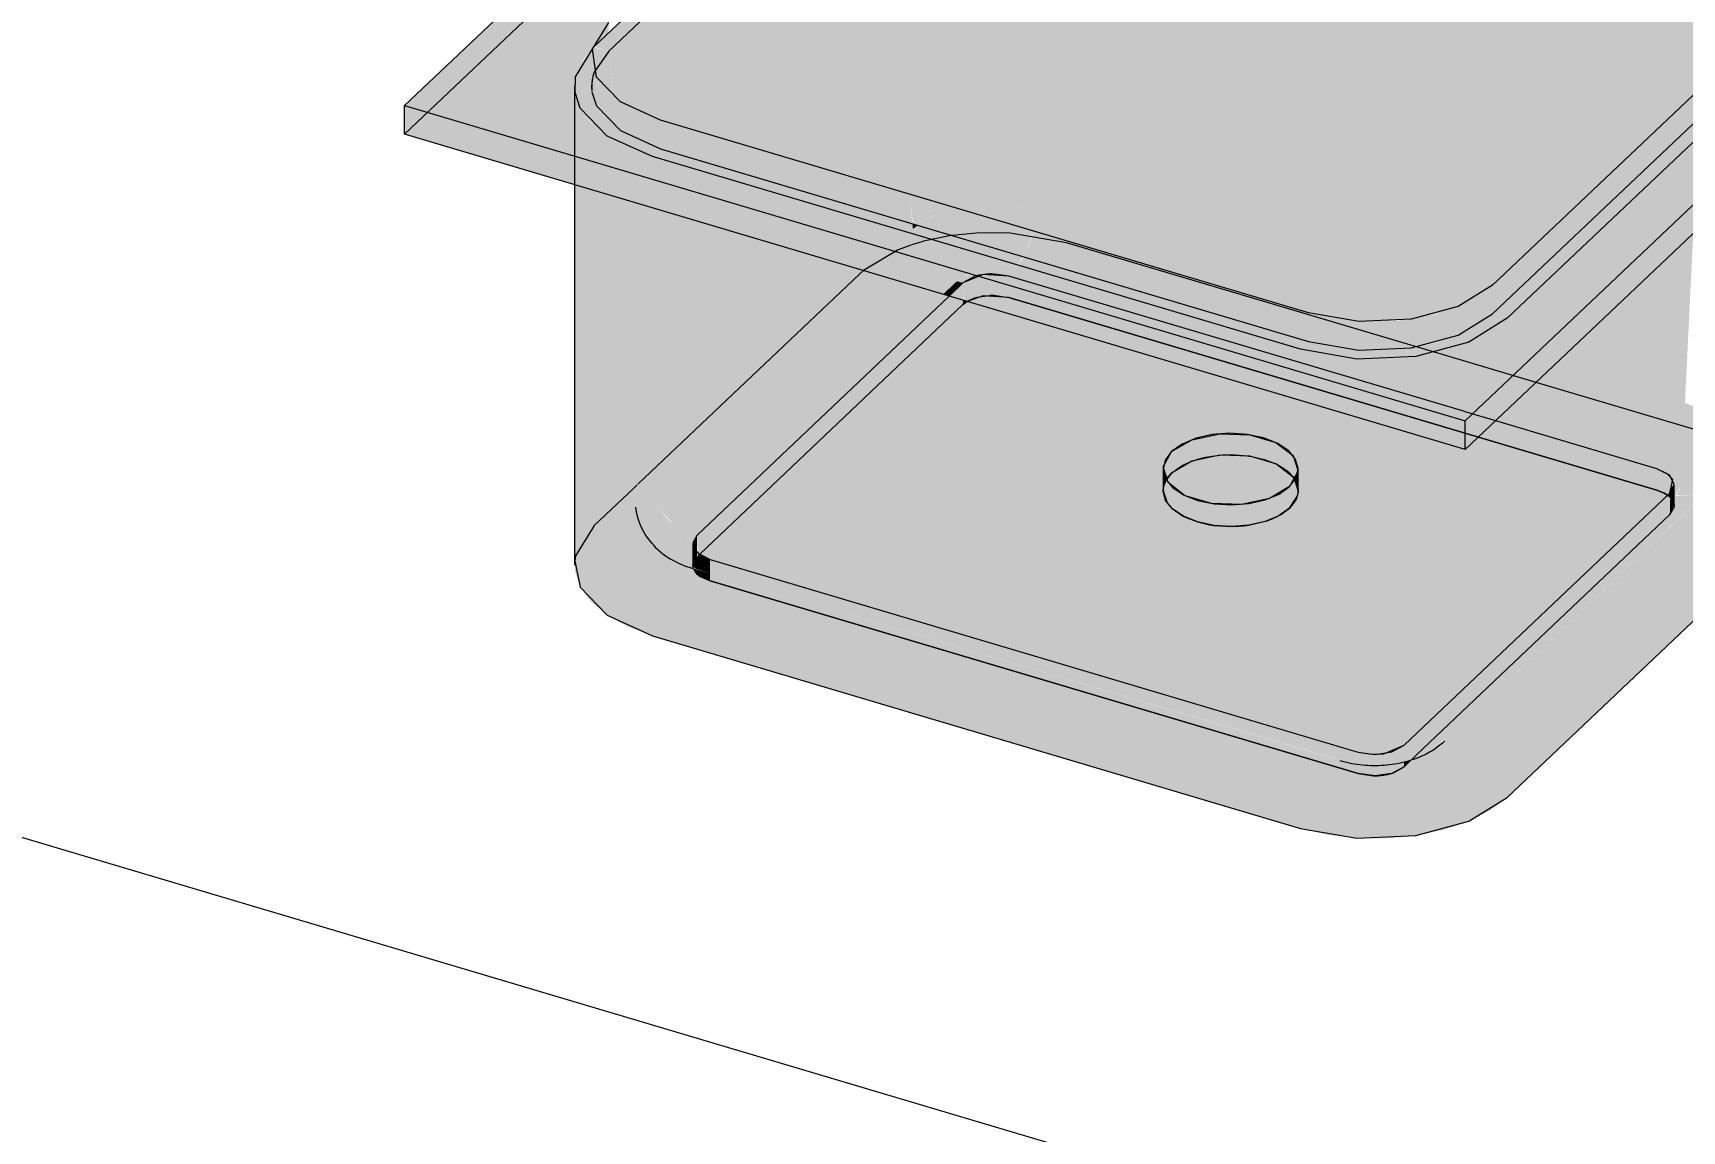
# Model space of a CAD drawing. Header units: metres. Extents: x -0.9 to 62, y -37.3 to 60.
# Drawn here: x 57.306 to 57.926, y -36.031 to -35.619 of the extents above; entities that cross this region are included whole.
import ezdxf

# ---------------------------------------------------------------- set-up
doc = ezdxf.new("R2010")
doc.units = ezdxf.units.M
for name, color, linetype, lineweight in [('A-ANNO-DIMS', 7, 'Continuous', 5), ('A-ANNO-DIMS-25', 7, 'Continuous', 5), ('ARQ-PAR', 7, 'Continuous', 5), ('P-SANR-FIXT', 7, 'Continuous', 5)]:
    doc.layers.add(name, color=color, linetype=linetype, lineweight=lineweight)
doc.layers.add('ARQ_1100_BASE_TÉRREO_GARAGEM_dwg', color=7, linetype='Continuous', lineweight=5, true_color=0x767676)
doc.styles.add('Arial_2', font='arial.ttf', dxfattribs={"height": 0.075})
doc.dimstyles.new('Diagonal_-_2_mm_Arial_-_PRETO', dxfattribs={"dimscale": 0.3048, "dimtxt": 0.076519, "dimasz": 0.246063, "dimexe": 0.19685, "dimexo": 0.123031, "dimgap": 0.04101, "dimtad": 1, "dimrnd": 0.01, "dimzin": 0, "dimdsep": 46, "dimtxsty": 'Arial_2', "dimblk1": 'OBLIQUE', "dimblk2": 'OBLIQUE', "dimsah": 1, "dimcen": 0.09, "dimdle": 0.19685, "dimazin": 0, "dimtfac": 1, "dimtdec": 4, "dimtix": 1, "dimtmove": 0, "dimatfit": 3, "dimfxl": 1, "dimtvp": 1, "dimtolj": 1, "dimtzin": 0, "dimarcsym": 2})

# ---------------------------------------------------------------- blocks, each defined once
blk = doc.blocks.new('ARQ_1100_BASE_TÉRREO_GARAGEM_dwg-3696053-3D_DT_04')
at = {"layer": 'ARQ-PAR', "color": 253, "true_color": 0xaaaaaa}
blk.add_polyline3d([(26.73741, -36.60795, 0), (26.81069, -36.53846, 0), (26.84559, -36.54883, 0), (27.51, -35.91875, 0), (28.05097, -36.07958, 0), (28.06775, -36.06366, 0)], dxfattribs=at)
blk = doc.blocks.new('Cuba para Pia de Cozinha - Standard-2652003-3D_DT_04')
at = {"layer": 'P-SANR-FIXT', "true_color": 0x7f7f7f, "transparency": 33554560}
for points in [[(27.72573, -35.66498), (27.72595, -35.63508), (27.72846, -35.62914), (27.73263, -35.62382), (27.73439, -35.61955), (27.73838, -35.61471), (27.83831, -35.51994), (27.84537, -35.5149), (27.85274, -35.51141), (27.85957, -35.50909), (27.86884, -35.50716), (27.87864, -35.50623), (27.8886, -35.50633), (27.89833, -35.50746), (27.91055, -35.51051), (28.15417, -35.58315), (28.15924, -35.58503), (28.16614, -35.58884), (28.17151, -35.59329), (28.17514, -35.59822), (28.1767, -35.60214), (28.17783, -35.60342), (28.18147, -35.60871), (28.18322, -35.61419), (28.18322, -35.64803), (28.2827, -35.55368), (28.17122, -35.52054), (28.17122, -35.55712), (28.16803, -35.56288), (28.16045, -35.56733), (28.14998, -35.5696), (28.1387, -35.56923), (28.12883, -35.5663), (28.12234, -35.56138), (28.12051, -35.55546), (28.12051, -35.50547), (28.06649, -35.4894), (28.06649, -35.49343), (28.06885, -35.49522), (28.06977, -35.49818), (28.06977, -35.51971), (28.06801, -35.52268), (28.06438, -35.52481), (28.05915, -35.52595), (28.05244, -35.52544), (28.04858, -35.52429), (28.04533, -35.52184), (28.04442, -35.51888), (28.04442, -35.49735), (28.04601, -35.49447), (28.04769, -35.49349), (28.04769, -35.48382), (27.99392, -35.46783), (27.99392, -35.50441), (27.99073, -35.51017), (27.98315, -35.51462), (27.97268, -35.51689), (27.9614, -35.51652), (27.95153, -35.51359), (27.94504, -35.50868), (27.94321, -35.50275), (27.94321, -35.45276), (27.88395, -35.43514), (27.66167, -35.64594), (27.71992, -35.66325)], [(27.89937, -35.68529), (27.90745, -35.52034), (27.89833, -35.51823), (27.8886, -35.51709), (27.87755, -35.51709), (27.86712, -35.51828), (27.85929, -35.51994), (27.85118, -35.5227), (27.844, -35.52636), (27.83831, -35.5307), (27.85157, -35.67927), (27.86945, -35.68454), (27.87333, -35.68365), (27.88419, -35.6831), (27.89107, -35.68353), (27.89875, -35.68516)], [(28.03791, -35.72648), (28.04159, -35.72596), (28.05085, -35.72384), (28.05777, -35.72149), (28.06495, -35.71782), (28.07065, -35.71348), (28.14878, -35.63938), (28.15107, -35.59277), (27.90745, -35.52034), (27.89937, -35.68529), (28.03721, -35.72627)], [(27.73838, -35.62547), (27.83831, -35.5307), (27.83277, -35.52906), (27.73284, -35.62382), (27.73582, -35.62471)], [(27.85157, -35.67927), (27.83831, -35.5307), (27.73838, -35.62547), (27.73994, -35.6422), (27.74282, -35.64458), (27.74972, -35.6484), (27.75789, -35.65142), (27.84712, -35.67795)], [(27.73241, -35.62434), (27.73439, -35.62235), (27.73838, -35.61857), (27.73838, -35.61471), (27.73439, -35.61955), (27.73263, -35.62382)], [(27.73346, -35.65381), (27.73206, -35.64013), (27.73226, -35.63058), (27.73317, -35.63328), (27.73439, -35.63031), (27.73838, -35.62547), (27.73268, -35.62402), (27.72805, -35.63), (27.72594, -35.63548), (27.72573, -35.64103), (27.7277, -35.64688), (27.73226, -35.65281)], [(27.73987, -35.64214), (27.73838, -35.62547), (27.73439, -35.63031), (27.73317, -35.63328), (27.73401, -35.63548), (27.73745, -35.64013), (27.73838, -35.64091)], [(27.73206, -35.64076), (27.73242, -35.63508), (27.73317, -35.63328), (27.73206, -35.63031), (27.73206, -35.64054)], [(27.72573, -35.67575), (27.72573, -35.66498), (27.66167, -35.64594), (27.66167, -35.6567), (27.71992, -35.67402)], [(27.73613, -35.67884), (27.73346, -35.65381), (27.73179, -35.65242), (27.7277, -35.64688), (27.72573, -35.64103), (27.72573, -35.67575), (27.73439, -35.67832)], [(27.74334, -35.68098), (27.74091, -35.65376), (27.73695, -35.65023), (27.7338, -35.64594), (27.73209, -35.64103), (27.73613, -35.67884), (27.74241, -35.6807)], [(28.0942, -35.74321), (28.14611, -35.69398), (28.14823, -35.65067), (28.06978, -35.7249), (28.06385, -35.72915), (28.05777, -35.73238), (28.08556, -35.74064)], [(27.8357, -35.70844), (27.85274, -35.69228), (27.85256, -35.69033), (27.75479, -35.66103), (27.74972, -35.65916), (27.74241, -35.65501), (27.74091, -35.65376), (27.74334, -35.68098), (27.83307, -35.70766)], [(28.07619, -35.90599), (28.17611, -35.81122), (28.17611, -35.66553), (28.17143, -35.66997), (28.1602, -35.77514), (28.15911, -35.77993), (28.15817, -35.78235), (28.1557, -35.78642), (28.15242, -35.79015), (28.07619, -35.86244), (28.07619, -35.89445)], [(27.75479, -35.84521), (27.75479, -35.81065), (27.75408, -35.80986), (27.74985, -35.80254), (27.74844, -35.79617), (27.73613, -35.67884), (27.72573, -35.67575), (27.72573, -35.82112), (27.7277, -35.82698), (27.73179, -35.83252), (27.73783, -35.83753), (27.74559, -35.84181)], [(27.85462, -35.69094), (27.85809, -35.68847), (27.86511, -35.68553), (27.86936, -35.68456), (27.85157, -35.67927), (27.85274, -35.69038), (27.85414, -35.69079)], [(27.89806, -35.69309), (27.89937, -35.68529), (27.89077, -35.68351), (27.88218, -35.68297), (27.87333, -35.68365), (27.86945, -35.68458), (27.89788, -35.69304)], [(27.89446, -35.70278), (27.89459, -35.70251), (27.89806, -35.69309), (27.86936, -35.68456), (27.86511, -35.68553), (27.85761, -35.68881), (27.85462, -35.69094), (27.89434, -35.70274)], [(28.03031, -35.7272), (28.03721, -35.72627), (27.89937, -35.68529), (27.89806, -35.69309), (28.0015, -35.72384), (28.01063, -35.72596), (28.02035, -35.72709), (28.0264, -35.72716)], [(27.86408, -35.71688), (27.86916, -35.71186), (27.86141, -35.70766), (27.85541, -35.70053), (27.85274, -35.69228), (27.8357, -35.70844), (27.86141, -35.71608)], [(27.85274, -35.69228), (27.85462, -35.69094), (27.85256, -35.69033)], [(27.86929, -35.71193), (27.87317, -35.70953), (27.87973, -35.70804), (27.88515, -35.70796), (27.8901, -35.70882), (27.89417, -35.70269), (27.85462, -35.69094), (27.85274, -35.69228), (27.85541, -35.70053), (27.86141, -35.70766), (27.86916, -35.71186)], [(27.76937, -35.8067), (27.86408, -35.71688), (27.8357, -35.70844), (27.75281, -35.78704), (27.75548, -35.7953), (27.76212, -35.80277), (27.76845, -35.8062)], [(27.87155, -35.71261), (27.87567, -35.71036), (27.87698, -35.70998), (27.88312, -35.70925), (27.88443, -35.70926), (27.88884, -35.71002), (27.8901, -35.70882), (27.88413, -35.70785), (27.87848, -35.70809), (27.87238, -35.71002), (27.86929, -35.71193), (27.87123, -35.71251)], [(28.0731, -35.76322), (28.0942, -35.74321), (28.05757, -35.73232), (28.04939, -35.7351), (28.03838, -35.73719), (28.02911, -35.73795), (28.01961, -35.73777), (28.00867, -35.73627), (27.9984, -35.73368), (27.89446, -35.70278), (27.8901, -35.70882), (28.07094, -35.76258)], [(27.86634, -35.71755), (27.87123, -35.71251), (27.86929, -35.71193), (27.86408, -35.71688), (27.86535, -35.71725)], [(27.87327, -35.71961), (27.87477, -35.71868), (27.87919, -35.71748), (27.88472, -35.71738), (27.88884, -35.71779), (27.88884, -35.71002), (27.88166, -35.70931), (27.87912, -35.70966), (27.87567, -35.71036), (27.87155, -35.71261), (27.87175, -35.71916), (27.87318, -35.71958)], [(28.07183, -35.76442), (28.0731, -35.76322), (27.8901, -35.70882), (27.88884, -35.71002), (28.071, -35.76417)], [(28.06536, -35.77056), (28.07183, -35.76442), (27.88884, -35.71002), (27.88884, -35.71809), (28.06171, -35.76948)], [(27.77163, -35.80737), (27.86634, -35.71755), (27.86408, -35.71688), (27.76937, -35.8067), (27.77107, -35.80721)], [(27.77251, -35.81461), (27.87155, -35.72068), (27.87155, -35.7191), (27.86634, -35.71755), (27.77163, -35.80737), (27.77182, -35.81389), (27.77228, -35.81436)], [(27.87155, -35.72068), (27.87316, -35.71957), (27.87155, -35.7191)], [(28.14748, -35.7927), (28.15398, -35.78852), (28.15708, -35.78441), (28.15893, -35.78057), (28.1602, -35.77514), (28.16051, -35.77335), (28.15911, -35.7685), (28.1557, -35.76428), (28.14928, -35.76021), (28.14299, -35.75771), (28.14149, -35.7666), (28.1379, -35.77544), (28.13372, -35.78124), (28.13847, -35.78352), (28.14102, -35.78649), (28.1412, -35.78966), (28.13981, -35.7923), (28.14684, -35.79267)], [(28.13245, -35.78244), (28.13372, -35.78124), (28.0731, -35.76322), (28.07205, -35.76448), (28.12842, -35.78124)], [(27.99594, -35.78632), (27.99743, -35.78309), (27.99547, -35.7775), (27.99435, -35.77647), (27.9885, -35.77237), (27.97844, -35.76962), (27.96698, -35.76952), (27.95689, -35.77197), (27.95002, -35.776), (27.95002, -35.78408), (27.9576, -35.77962), (27.96807, -35.77736), (27.97935, -35.77772), (27.98922, -35.78066), (27.99581, -35.78591)], [(28.13245, -35.79051), (28.13245, -35.78244), (28.07177, -35.76448), (28.06536, -35.77056), (28.12798, -35.78918)], [(27.94844, -35.78694), (27.95002, -35.78408), (27.95002, -35.776), (27.94694, -35.7821), (27.94843, -35.78692)], [(27.94683, -35.78983), (27.94835, -35.78666), (27.94683, -35.78256), (27.94683, -35.78949)], [(27.97526, -35.79587), (27.97908, -35.7953), (27.98748, -35.79322), (27.99435, -35.78918), (27.99594, -35.78632), (27.99571, -35.78557), (27.98922, -35.78066), (27.97935, -35.77772), (27.96722, -35.77754), (27.9576, -35.77962), (27.95002, -35.78408), (27.94852, -35.78722), (27.95018, -35.78883), (27.95587, -35.79281), (27.96603, -35.79556), (27.97417, -35.79583)], [(27.99585, -35.77796), (27.99571, -35.7775), (27.99571, -35.77779)], [(28.13959, -35.79229), (28.14138, -35.78894), (28.14096, -35.78612), (28.13813, -35.78324), (28.13372, -35.78124), (28.13245, -35.78244), (28.13716, -35.78488), (28.13813, -35.78614), (28.13847, -35.78649), (28.13895, -35.79162), (28.13895, -35.7921), (28.13935, -35.79222)], [(28.13645, -35.79246), (28.13775, -35.79092), (28.13886, -35.78912), (28.13828, -35.78698), (28.13716, -35.78513), (28.13593, -35.78424), (28.13245, -35.78244), (28.13245, -35.79051), (28.13629, -35.79229)], [(27.77059, -35.81993), (27.77001, -35.81844), (27.76988, -35.81484), (27.76794, -35.8125), (27.76776, -35.80933), (27.76937, -35.8067), (27.76148, -35.80242), (27.75548, -35.7953), (27.75281, -35.78704), (27.74949, -35.79145), (27.74844, -35.79617), (27.74985, -35.80254), (27.75427, -35.81016), (27.75961, -35.81494), (27.76348, -35.81726), (27.76757, -35.81892), (27.77001, -35.81973)], [(27.97252, -35.80415), (27.97986, -35.80347), (27.98518, -35.80225), (27.99038, -35.80007), (27.99435, -35.79725), (27.99435, -35.78918), (27.99038, -35.792), (27.9844, -35.79436), (27.97712, -35.79572), (27.97526, -35.79587), (27.97252, -35.79608), (27.96431, -35.79532), (27.9592, -35.79413), (27.95446, -35.79225), (27.95036, -35.78949), (27.94838, -35.78704), (27.94683, -35.78949), (27.94683, -35.79101), (27.94777, -35.79436), (27.95036, -35.79756), (27.95516, -35.8006), (27.95978, -35.80243), (27.96594, -35.80374), (27.97001, -35.80399)], [(27.99754, -35.79051), (27.99751, -35.78347), (27.99594, -35.78632), (27.99723, -35.79051)], [(28.0374, -35.89271), (28.04072, -35.89131), (28.13733, -35.79969), (28.13733, -35.79338), (28.13639, -35.79251), (28.0374, -35.88638), (28.0374, -35.89244)], [(28.04755, -35.88747), (28.05406, -35.88342), (28.15312, -35.78936), (28.14748, -35.7927), (28.13936, -35.79251), (28.13895, -35.79292), (28.13878, -35.79665), (28.13733, -35.79969), (28.04492, -35.88733), (28.0461, -35.88739)], [(28.13886, -35.79631), (28.13876, -35.78928), (28.13662, -35.79229), (28.1365, -35.79251), (28.13847, -35.79456), (28.13873, -35.79631)], [(28.13868, -35.79162), (28.13886, -35.79162), (28.13873, -35.79092)], [(28.13895, -35.7929), (28.13935, -35.79222), (28.13895, -35.79229), (28.13895, -35.79251)], [(27.77001, -35.81497), (27.77019, -35.80971), (27.77163, -35.80737), (27.76937, -35.8067), (27.76755, -35.80987), (27.76799, -35.81287), (27.76988, -35.81484)], [(27.9984, -35.91764), (27.9984, -35.89059), (27.77524, -35.82397), (27.77179, -35.82219), (27.77059, -35.81993), (27.76612, -35.81844), (27.76205, -35.81655), (27.75781, -35.81345), (27.75479, -35.81065), (27.75479, -35.84521), (27.99206, -35.91575)], [(27.77017, -35.81041), (27.77019, -35.80971), (27.77009, -35.80987)], [(27.77009, -35.81794), (27.77163, -35.8153), (27.77149, -35.81355), (27.77047, -35.81243), (27.77009, -35.81092), (27.77009, -35.81765)], [(27.7765, -35.82169), (27.7765, -35.81655), (27.77226, -35.81484), (27.77107, -35.81635), (27.77009, -35.81765), (27.77003, -35.81888), (27.77096, -35.82005), (27.7757, -35.82145)], [(27.7765, -35.82462), (27.7765, -35.82169), (27.7707, -35.82013), (27.77179, -35.82219), (27.77524, -35.82397)], [(28.02012, -35.89363), (28.02012, -35.88897), (27.7765, -35.81655), (27.7765, -35.82169), (28.01801, -35.89338), (28.01961, -35.89357)], [(28.02012, -35.89704), (28.02012, -35.89363), (28.01685, -35.89307), (28.00685, -35.89017), (27.7765, -35.82169), (27.7765, -35.82462), (28.01961, -35.89689)], [(28.03081, -35.92141), (28.04184, -35.92037), (28.05227, -35.9182), (28.06171, -35.91499), (28.06978, -35.91087), (28.07619, -35.90599), (28.07619, -35.86244), (28.05227, -35.88484), (28.04509, -35.88989), (28.03952, -35.89244), (28.0374, -35.89445), (28.03229, -35.89703), (28.02649, -35.8979), (28.01961, -35.89689), (27.9984, -35.89059), (27.9984, -35.91764), (28.00867, -35.92002), (28.02012, -35.9213)], [(28.02607, -35.89405), (28.03283, -35.89352), (28.0374, -35.89271), (28.0374, -35.88638), (28.03329, -35.88863), (28.03222, -35.88897), (28.02583, -35.88974), (28.02358, -35.88957), (28.02012, -35.88897), (28.02012, -35.89363), (28.02515, -35.89401)], [(28.04023, -35.89177), (28.04509, -35.88989), (28.04627, -35.88935), (28.05227, -35.88467), (28.04755, -35.88747), (28.04477, -35.88747), (28.04045, -35.89157)], [(28.0374, -35.89445), (28.0398, -35.89192), (28.0374, -35.89297)]]:
    blk.add_hatch(color=8, dxfattribs=at).paths.add_polyline_path(points)
h = blk.add_hatch(color=8, dxfattribs=at)
h.paths.add_polyline_path([(27.74844, -35.79617), (27.74949, -35.79145), (27.75281, -35.78704), (27.74334, -35.68098), (27.73613, -35.67884), (27.74832, -35.79499)])
h.paths.add_polyline_path([(27.74091, -35.65376), (27.73987, -35.64214), (27.73745, -35.64013), (27.73377, -35.63508), (27.73317, -35.63328), (27.73226, -35.63548), (27.73226, -35.64134), (27.73382, -35.64597), (27.73808, -35.65142), (27.73994, -35.65296)])
h = blk.add_hatch(color=8, dxfattribs=at)
h.paths.add_polyline_path([(28.14299, -35.75771), (28.14611, -35.69398), (28.0942, -35.74321), (28.14241, -35.75754)])
h.paths.add_polyline_path([(28.05757, -35.73232), (28.05905, -35.7316), (28.06495, -35.72858), (28.07065, -35.72425), (28.14823, -35.65067), (28.14878, -35.63938), (28.07065, -35.71348), (28.06495, -35.71782), (28.05777, -35.72149), (28.04939, -35.72434), (28.03791, -35.72648), (28.05734, -35.73225)])
h = blk.add_hatch(color=8, dxfattribs=at)
h.paths.add_polyline_path([(27.75281, -35.78704), (27.8357, -35.70844), (27.74334, -35.68098), (27.75068, -35.76318)])
h.paths.add_polyline_path([(27.85256, -35.69033), (27.85157, -35.67927), (27.75479, -35.65027), (27.74972, -35.6484), (27.74241, -35.64425), (27.73987, -35.64214), (27.74091, -35.65376), (27.74282, -35.65535), (27.74972, -35.65916), (27.75789, -35.66218), (27.84712, -35.68871)])
h = blk.add_hatch(color=8, dxfattribs=at)
h.paths.add_polyline_path([(28.13372, -35.78124), (28.13813, -35.77512), (28.14149, -35.7666), (28.14299, -35.75771), (28.0942, -35.74321), (28.0731, -35.76322), (28.13245, -35.78087)])
h.paths.add_polyline_path([(28.03031, -35.73796), (28.04184, -35.73667), (28.0513, -35.73445), (28.05734, -35.73225), (28.03791, -35.72648), (28.03031, -35.7272), (28.02035, -35.72709), (28.01063, -35.72596), (27.9984, -35.72292), (27.89806, -35.69309), (27.89742, -35.69534), (27.89452, -35.7028), (28.00311, -35.73498), (28.01063, -35.73672), (28.02184, -35.73787), (28.02911, -35.73795)])
h = blk.add_hatch(color=8, dxfattribs=at)
h.paths.add_polyline_path([(27.77163, -35.81544), (27.77251, -35.81461), (27.77163, -35.81403), (27.77163, -35.81531)])
h.paths.add_polyline_path([(27.87155, -35.7191), (27.87155, -35.71261), (27.86634, -35.71755), (27.86929, -35.71842)])
h = blk.add_hatch(color=8, dxfattribs=at)
h.paths.add_polyline_path([(28.02583, -35.88974), (28.02977, -35.88934), (28.03329, -35.88863), (28.03813, -35.88569), (28.13629, -35.79229), (28.13593, -35.79209), (28.13245, -35.79051), (28.06536, -35.77056), (28.06042, -35.77524), (27.87316, -35.71968), (27.87155, -35.72068), (27.77273, -35.8146), (27.7765, -35.81655), (28.02161, -35.88917), (28.02483, -35.88961)])
h.paths.add_polyline_path([(27.97252, -35.80415), (27.96502, -35.80354), (27.95978, -35.80243), (27.95446, -35.80033), (27.95007, -35.7972), (27.94757, -35.79369), (27.94679, -35.79084), (27.94683, -35.78176), (27.94713, -35.78122), (27.94786, -35.77888), (27.95002, -35.776), (27.95399, -35.77318), (27.96082, -35.77063), (27.96725, -35.76946), (27.96911, -35.76932), (27.97371, -35.76922), (27.98006, -35.76986), (27.98534, -35.77112), (27.98991, -35.77293), (27.99435, -35.77611), (27.99681, -35.77956), (27.99758, -35.78342), (27.99733, -35.79162), (27.99666, -35.79418), (27.99435, -35.79725), (27.9903, -35.80011), (27.98518, -35.80225), (27.97908, -35.80364), (27.9763, -35.80386)])
h = blk.add_hatch(color=8, dxfattribs=at)
h.paths.add_polyline_path([(27.97252, -35.79608), (27.97417, -35.79583), (27.96594, -35.79566)])
h.paths.add_polyline_path([(27.97712, -35.79572), (27.97926, -35.79553), (27.97739, -35.79566)])
h.paths.add_polyline_path([(27.95978, -35.79436), (27.96064, -35.79423), (27.95977, -35.79397)])
h.paths.add_polyline_path([(27.95978, -35.79436), (27.9592, -35.7938), (27.95587, -35.79281), (27.9592, -35.79406)])
h.paths.add_polyline_path([(27.95496, -35.79245), (27.94926, -35.78814), (27.95036, -35.78949), (27.95446, -35.79225)])
h.paths.add_polyline_path([(27.99435, -35.78918), (27.9961, -35.78685), (27.99594, -35.78632), (27.99471, -35.78853)])
h.paths.add_polyline_path([(27.99038, -35.792), (27.99206, -35.79053), (27.99038, -35.79162)])
h.paths.add_polyline_path([(28.13717, -35.78514), (28.13716, -35.78488), (28.13716, -35.78513)])
h.paths.add_polyline_path([(27.99743, -35.78309), (27.99754, -35.78225), (27.99663, -35.77893), (27.99686, -35.78124), (27.99723, -35.78244)])
h.paths.add_polyline_path([(27.94757, -35.77927), (27.94867, -35.77845), (27.95002, -35.776), (27.94786, -35.77888)])
h.paths.add_polyline_path([(27.94713, -35.78122), (27.94795, -35.77975), (27.94757, -35.77927)])
h.paths.add_polyline_path([(27.99511, -35.77705), (27.99401, -35.7757), (27.99332, -35.7757), (27.99435, -35.77647)])
h.paths.add_polyline_path([(27.99401, -35.7757), (27.99183, -35.77457), (27.99314, -35.77524)])
h.paths.add_polyline_path([(28.06042, -35.77524), (28.06536, -35.77056), (27.88648, -35.71768), (27.88413, -35.71728), (27.87799, -35.71781), (27.87477, -35.71868), (27.87351, -35.71968), (28.05964, -35.77501)])
h.paths.add_polyline_path([(27.9885, -35.77237), (27.98428, -35.77076), (27.98332, -35.77083), (27.98636, -35.77174)])
h.paths.add_polyline_path([(27.97371, -35.76947), (27.97371, -35.76922), (27.97067, -35.76928), (27.97185, -35.76941)])
h = blk.add_hatch(color=8, dxfattribs=at)
h.paths.add_polyline_path([(27.95978, -35.79436), (27.95977, -35.79397), (27.95936, -35.79385)])
h.paths.add_polyline_path([(27.96431, -35.79532), (27.96108, -35.79436), (27.95978, -35.79436)])
h.paths.add_polyline_path([(27.98748, -35.79322), (27.99038, -35.792), (27.9902, -35.79162), (27.98955, -35.792)])
h.paths.add_polyline_path([(27.99681, -35.78105), (27.99662, -35.77893), (27.99615, -35.77893), (27.99667, -35.78063)])
h.paths.add_polyline_path([(27.94795, -35.77975), (27.94812, -35.77888), (27.94757, -35.77927)])
h.paths.add_polyline_path([(27.95002, -35.776), (27.95542, -35.77259), (27.95343, -35.77358), (27.95284, -35.774)])
h.paths.add_polyline_path([(27.99401, -35.7757), (27.99273, -35.77524), (27.99332, -35.7757)])
h.paths.add_polyline_path([(27.95978, -35.771), (27.95978, -35.77108), (27.96013, -35.771)])
h.paths.add_polyline_path([(27.9592, -35.771), (27.96095, -35.77082), (27.95978, -35.77087)])
h.paths.add_polyline_path([(27.9775, -35.76959), (27.97761, -35.76947), (27.97528, -35.76952)])
h = blk.add_hatch(color=8, dxfattribs=at)
h.paths.add_polyline_path([(27.99435, -35.79725), (27.99691, -35.7935), (27.99743, -35.79116), (27.9961, -35.78685), (27.99435, -35.78918), (27.99435, -35.7959)])
h.paths.add_polyline_path([(27.99754, -35.79069), (27.99758, -35.78918), (27.99754, -35.79051)])
h = blk.add_hatch(color=8, dxfattribs=at)
h.paths.add_polyline_path([(27.99743, -35.79116), (27.99754, -35.79051), (27.99723, -35.79051)])
h.paths.add_polyline_path([(27.99735, -35.78591), (27.99754, -35.78591), (27.9974, -35.78512)])
h = blk.add_hatch(color=8, dxfattribs=at)
h.paths.add_polyline_path([(28.13865, -35.78767), (28.13813, -35.78614), (28.13782, -35.78612), (28.13847, -35.78734)])
h.paths.add_polyline_path([(28.13668, -35.78463), (28.13593, -35.78402), (28.13622, -35.78439)])
h = blk.add_hatch(color=8, dxfattribs=at)
h.paths.add_polyline_path([(28.13733, -35.79969), (28.13873, -35.79631), (28.13813, -35.79421), (28.13733, -35.79363), (28.13733, -35.79883)])
h.paths.add_polyline_path([(28.13886, -35.79649), (28.13895, -35.79631), (28.13886, -35.79631)])
h = blk.add_hatch(color=8, dxfattribs=at)
h.paths.add_polyline_path([(27.77163, -35.81369), (27.77163, -35.80737), (27.77023, -35.81075), (27.77054, -35.81255), (27.77149, -35.81355)])
h.paths.add_polyline_path([(27.77009, -35.81057), (27.77017, -35.81041), (27.77009, -35.80987)])
h = blk.add_hatch(color=8, dxfattribs=at)
h.paths.add_polyline_path([(28.02649, -35.8979), (28.03282, -35.89696), (28.0374, -35.89445), (28.0374, -35.89271), (28.03497, -35.89321), (28.02794, -35.89397), (28.02268, -35.89393), (28.02012, -35.89363), (28.02012, -35.89704), (28.02453, -35.89764)])
h.paths.add_polyline_path([(28.02483, -35.88979), (28.02453, -35.88957), (28.02453, -35.88973)])
h.paths.add_polyline_path([(28.02756, -35.88967), (28.03081, -35.8893), (28.02965, -35.88936), (28.02818, -35.88958)])
h.paths.add_polyline_path([(28.03329, -35.88863), (28.03491, -35.88794), (28.03373, -35.88838)])
at = {"layer": 'P-SANR-FIXT'}
for p, q in [((27.88395, -35.43514), (27.66167, -35.64594)), ((27.83831, -35.5307), (27.73838, -35.62547)), ((27.83831, -35.5307), (27.73838, -35.62547)), ((28.06042, -35.76448), (28.2827, -35.55368)), ((28.2827, -35.56444), (28.06042, -35.77524)), ((28.17057, -35.61872), (28.07065, -35.71348)), ((27.73838, -35.62547), (27.73292, -35.63331)), ((27.73838, -35.62547), (27.73292, -35.63331)), ((27.72556, -35.63865), (27.72556, -35.64811)), ((27.66167, -35.64594), (28.06042, -35.76448)), ((27.66167, -35.6567), (27.66167, -35.64594)), ((28.0015, -35.72384), (27.75789, -35.65142)), ((28.06042, -35.77524), (27.66167, -35.6567)), ((27.72556, -35.67569), (27.72556, -35.81874)), ((28.06042, -35.77524), (28.06042, -35.76448)), ((28.07619, -35.90599), (28.17611, -35.81122)), ((27.75479, -35.84521), (27.9984, -35.91764))]:
    blk.add_line(p, q, dxfattribs=at)
at = {"layer": 'P-SANR-FIXT', "color": 250, "true_color": 0x3f3f3f}
for p, q in [((27.66167, -35.6567), (27.88395, -35.4459)), ((27.73284, -35.62382), (27.83277, -35.52906)), ((27.72595, -35.63508), (27.73284, -35.62382)), ((27.73292, -35.63331), (27.73227, -35.63544)), ((27.73292, -35.63331), (27.73227, -35.63544)), ((28.07065, -35.72425), (28.17057, -35.62948)), ((28.07065, -35.72425), (28.17057, -35.62948)), ((28.17611, -35.63113), (28.07619, -35.72589)), ((27.72573, -35.64103), (27.72595, -35.63508)), ((27.73193, -35.63879), (27.73206, -35.64054)), ((27.73199, -35.6372), (27.73206, -35.64054)), ((27.73209, -35.64076), (27.73382, -35.64597)), ((27.72556, -35.64811), (27.72556, -35.67569)), ((27.9984, -35.73755), (27.75479, -35.66512)), ((27.75789, -35.66218), (28.0015, -35.7346)), ((27.75789, -35.66218), (28.0015, -35.7346)), ((27.86634, -35.71755), (27.77163, -35.80737)), ((27.86634, -35.71755), (27.77163, -35.80737)), ((28.05777, -35.73225), (28.07065, -35.72425)), ((28.13245, -35.78244), (28.07183, -35.76442)), ((28.13245, -35.78244), (28.07183, -35.76442)), ((27.94679, -35.78259), (27.94679, -35.79066)), ((27.99759, -35.79066), (27.99759, -35.78259)), ((28.13636, -35.78433), (28.13245, -35.78244)), ((28.13847, -35.78649), (28.13636, -35.78433)), ((28.13733, -35.79162), (28.13847, -35.78649)), ((28.13895, -35.7964), (28.13895, -35.78832)), ((27.74777, -35.78975), (27.73284, -35.80391)), ((28.0374, -35.88638), (28.13733, -35.79162)), ((28.0374, -35.88638), (28.13733, -35.79162)), ((27.74849, -35.79693), (27.74874, -35.79865)), ((27.77163, -35.80737), (27.77001, -35.81067)), ((27.77163, -35.80737), (27.77016, -35.81007)), ((27.75496, -35.81099), (27.75589, -35.81196)), ((27.75589, -35.81196), (27.75684, -35.81285)), ((27.75684, -35.81285), (27.7578, -35.81367)), ((27.77001, -35.81067), (27.77001, -35.81833)), ((27.77016, -35.81007), (27.77007, -35.81082)), ((27.7627, -35.81695), (27.76369, -35.81746)), ((27.77018, -35.81984), (27.77048, -35.82057)), ((27.7726, -35.81466), (27.7765, -35.81655)), ((27.7765, -35.81655), (28.02012, -35.88897)), ((27.7765, -35.81655), (28.02012, -35.88897)), ((27.77048, -35.82057), (27.77128, -35.82167)), ((27.77214, -35.82248), (27.77273, -35.82291)), ((27.77273, -35.82291), (27.7765, -35.82462)), ((27.7765, -35.82462), (28.02012, -35.89704)), ((28.02012, -35.89704), (27.7765, -35.82462)), ((28.03282, -35.88888), (28.0374, -35.88638)), ((28.05277, -35.88473), (28.05182, -35.8856)), ((28.01961, -35.89364), (28.01873, -35.8935)), ((28.02012, -35.88897), (28.0252, -35.88975)), ((28.03336, -35.89677), (28.0374, -35.89445)), ((28.0374, -35.89445), (28.04023, -35.89177)), ((28.04023, -35.89177), (28.0374, -35.89445)), ((28.02012, -35.89704), (28.02584, -35.8979))]:
    blk.add_line(p, q, dxfattribs=at)
at = {"layer": 'P-SANR-FIXT', "color": 251, "true_color": 0x5f5f5f}
for p, q in [((27.73226, -35.63548), (27.73193, -35.63879)), ((27.73226, -35.63548), (27.73199, -35.6372)), ((27.87791, -35.69375), (27.8674, -35.69473)), ((28.04213, -35.73661), (27.91055, -35.69749)), ((27.83418, -35.70791), (27.83277, -35.70915)), ((27.83277, -35.70915), (27.74938, -35.78822)), ((27.87155, -35.71261), (27.86634, -35.71755)), ((27.87155, -35.71261), (27.86634, -35.71755)), ((27.88137, -35.70919), (27.87696, -35.70987)), ((28.0602, -35.76096), (27.88884, -35.71002)), ((28.0602, -35.76096), (27.88884, -35.71002)), ((27.87155, -35.72068), (27.77259, -35.81453)), ((27.77259, -35.81453), (27.87155, -35.72068)), ((27.87155, -35.72068), (27.87322, -35.71947)), ((27.87309, -35.71952), (27.87155, -35.72068)), ((28.15417, -35.76992), (28.08707, -35.74997)), ((28.07183, -35.76442), (28.06036, -35.76101)), ((28.07183, -35.76442), (28.06036, -35.76101)), ((28.13245, -35.79051), (28.06536, -35.77056)), ((28.06536, -35.77056), (28.13245, -35.79051)), ((27.95676, -35.77995), (27.95812, -35.77943)), ((27.96722, -35.77744), (27.96908, -35.77728)), ((27.97903, -35.77768), (27.98012, -35.77785)), ((27.98861, -35.78038), (27.98946, -35.78078)), ((27.74912, -35.78847), (27.74777, -35.78975)), ((27.95002, -35.78408), (27.94781, -35.78692)), ((27.99542, -35.78521), (27.99614, -35.78618)), ((27.94774, -35.79433), (27.94679, -35.79084)), ((27.95036, -35.79756), (27.94774, -35.79433)), ((27.99758, -35.79049), (27.99759, -35.79066)), ((28.13495, -35.79148), (28.13245, -35.79051)), ((28.13245, -35.79051), (28.13486, -35.79146)), ((28.13503, -35.79154), (28.13657, -35.79247)), ((28.13622, -35.79222), (28.13511, -35.79156)), ((27.95516, -35.80067), (27.95576, -35.80095)), ((27.98677, -35.80171), (27.9876, -35.80138)), ((27.99435, -35.79725), (27.99038, -35.80007)), ((28.04197, -35.89012), (28.13733, -35.79969)), ((28.13733, -35.79969), (28.04197, -35.89012)), ((28.13893, -35.79671), (28.13733, -35.79969)), ((28.13733, -35.79969), (28.13886, -35.79719)), ((28.13888, -35.79711), (28.13895, -35.7964)), ((28.13895, -35.79631), (28.13895, -35.79639)), ((27.97529, -35.80405), (27.9763, -35.80397)), ((27.9763, -35.80397), (27.97716, -35.80389)), ((27.98625, -35.80189), (27.98677, -35.80171)), ((27.77001, -35.81067), (27.77001, -35.81075)), ((27.77001, -35.81833), (27.77001, -35.81869)), ((27.77001, -35.81874), (27.77018, -35.81984)), ((27.77024, -35.81996), (27.77001, -35.81883)), ((27.77128, -35.82167), (27.77214, -35.82248)), ((28.04045, -35.89157), (28.04076, -35.89127)), ((28.04076, -35.89127), (28.04045, -35.89157)), ((28.04097, -35.89107), (28.04184, -35.89025)), ((28.04184, -35.89025), (28.04097, -35.89107)), ((28.02584, -35.8979), (28.02646, -35.8979)), ((28.02654, -35.8979), (28.02758, -35.89787)), ((28.03185, -35.89723), (28.03336, -35.89677))]:
    blk.add_line(p, q, dxfattribs=at)
at = {"layer": 'P-SANR-FIXT', "color": 8, "true_color": 0x6f6f6f}
for p, q in [((27.85658, -35.69698), (27.85217, -35.69831)), ((27.87322, -35.71947), (27.87559, -35.71836)), ((27.87689, -35.71796), (27.88137, -35.71727)), ((27.88312, -35.71723), (27.88884, -35.71809)), ((28.06536, -35.77056), (27.88884, -35.71809)), ((27.88884, -35.71809), (28.06536, -35.77056)), ((28.05219, -35.7396), (28.04213, -35.73661)), ((28.08707, -35.74997), (28.05227, -35.73963)), ((27.95002, -35.78408), (27.95376, -35.78138)), ((27.95403, -35.78123), (27.95676, -35.77995)), ((27.95812, -35.77943), (27.9592, -35.77907)), ((27.95938, -35.77902), (27.96276, -35.77814)), ((27.98012, -35.77785), (27.9843, -35.77881)), ((27.9846, -35.7789), (27.98861, -35.78038)), ((27.94775, -35.78702), (27.9474, -35.78774)), ((27.9481, -35.78638), (27.94833, -35.78603)), ((27.94849, -35.78581), (27.95002, -35.78408)), ((27.99617, -35.78622), (27.99571, -35.78557)), ((27.94679, -35.79067), (27.94691, -35.78936)), ((27.94679, -35.79084), (27.94679, -35.79067)), ((27.94679, -35.79071), (27.94832, -35.79527)), ((27.99435, -35.79725), (27.99725, -35.79283)), ((27.9973, -35.79267), (27.99745, -35.79204)), ((27.99758, -35.79087), (27.99756, -35.79123)), ((28.13755, -35.79332), (28.13652, -35.79243)), ((28.13657, -35.79247), (28.13681, -35.79265)), ((28.13746, -35.79323), (28.13789, -35.79371)), ((28.13812, -35.79402), (28.13888, -35.79573)), ((28.13847, -35.79456), (28.13827, -35.79423)), ((27.94907, -35.79626), (27.94994, -35.79716)), ((27.95017, -35.79737), (27.9543, -35.80024)), ((27.95441, -35.8003), (27.95491, -35.80055)), ((27.95576, -35.80095), (27.95947, -35.80232)), ((27.9876, -35.80138), (27.99046, -35.80001)), ((27.99097, -35.79972), (27.99435, -35.79725)), ((27.95975, -35.80241), (27.96426, -35.80348)), ((27.96534, -35.80365), (27.96589, -35.80373)), ((27.96597, -35.80374), (27.97253, -35.80414)), ((27.97276, -35.80414), (27.97529, -35.80405)), ((27.97716, -35.80389), (27.97922, -35.80362)), ((27.97943, -35.80358), (27.98534, -35.8022)), ((27.98545, -35.80216), (27.98625, -35.80189)), ((27.77001, -35.81869), (27.7705, -35.81693)), ((27.77008, -35.81801), (27.77001, -35.81869)), ((27.77115, -35.81594), (27.77011, -35.81786)), ((27.7705, -35.81692), (27.77113, -35.81599)), ((27.77129, -35.8158), (27.77158, -35.81549)), ((27.77159, -35.81548), (27.7713, -35.81577)), ((27.7724, -35.8147), (27.77202, -35.81507)), ((27.77202, -35.81507), (27.7724, -35.8147))]:
    blk.add_line(p, q, dxfattribs=at)
at = {"layer": 'P-SANR-FIXT', "color": 8, "true_color": 0x777777}
for p, q in [((27.94691, -35.78936), (27.94733, -35.78788)), ((27.94736, -35.78781), (27.94757, -35.78735)), ((27.94769, -35.78711), (27.94794, -35.78665)), ((27.99614, -35.78618), (27.9966, -35.78694)), ((27.99706, -35.78801), (27.99617, -35.78622)), ((27.99663, -35.787), (27.99691, -35.78757)), ((27.99693, -35.78762), (27.99736, -35.78888)), ((27.99737, -35.78901), (27.99712, -35.78816)), ((27.99744, -35.78922), (27.99758, -35.79032)), ((27.99758, -35.79056), (27.99745, -35.78938)), ((28.13681, -35.79265), (28.13716, -35.79295)), ((28.13716, -35.79295), (28.13746, -35.79323)), ((28.13893, -35.79605), (28.13847, -35.79456)), ((28.13888, -35.79573), (28.13894, -35.79614)), ((27.77001, -35.81883), (27.77001, -35.81874))]:
    blk.add_line(p, q, dxfattribs=at)
at = {"layer": 'P-SANR-FIXT'}
for points in [[(27.75789, -35.65142, 0), (27.74282, -35.64458, 0), (27.73382, -35.63521, 0), (27.73226, -35.62472, 0), (27.73838, -35.61471, 0)], [(28.07065, -35.71348, 0), (28.05777, -35.72149, 0), (28.04011, -35.72627, 0), (28.02035, -35.72709, 0), (28.0015, -35.72384, 0)], [(27.72565, -35.81711, 0), (27.7277, -35.82698, 0), (27.73783, -35.83753, 0), (27.75479, -35.84521, 0)], [(27.9984, -35.91764, 0), (28.01961, -35.9213, 0), (28.04184, -35.92037, 0), (28.06171, -35.91499, 0), (28.07619, -35.90599, 0)]]:
    blk.add_polyline3d(points, dxfattribs=at)
at = {"layer": 'P-SANR-FIXT', "color": 250, "true_color": 0x3f3f3f}
for points in [[(27.75479, -35.66512, 0), (27.73783, -35.65743, 0), (27.7277, -35.64688, 0), (27.72573, -35.64103, 0)], [(27.73209, -35.64076, 0), (27.73382, -35.64597, 0), (27.74282, -35.65535, 0), (27.75789, -35.66218, 0)], [(27.73382, -35.64597, 0), (27.74282, -35.65535, 0), (27.75789, -35.66218, 0)], [(28.07619, -35.72589, 0), (28.06171, -35.7349, 0), (28.04184, -35.74027, 0), (28.01961, -35.7412, 0), (27.9984, -35.73755, 0)], [(28.0015, -35.7346, 0), (28.02035, -35.73786, 0), (28.04011, -35.73703, 0), (28.05777, -35.73225, 0), (28.07065, -35.72425, 0)], [(28.0015, -35.7346, 0), (28.02035, -35.73786, 0), (28.04011, -35.73703, 0), (28.05777, -35.73225, 0)], [(27.99435, -35.78918, 0), (27.99681, -35.78591, 0), (27.99758, -35.78241, 0), (27.99663, -35.77893, 0), (27.99401, -35.7757, 0), (27.98991, -35.77293, 0), (27.9846, -35.77082, 0), (27.97844, -35.76952, 0), (27.97185, -35.76911, 0), (27.96529, -35.76961, 0), (27.9592, -35.771, 0), (27.95399, -35.77318, 0), (27.95002, -35.776, 0)], [(27.95002, -35.776, 0), (27.9576, -35.77155, 0), (27.96807, -35.76928, 0), (27.97935, -35.76965, 0), (27.98922, -35.77259, 0), (27.99571, -35.7775, 0), (27.99754, -35.78342, 0), (27.99435, -35.78918, 0)], [(27.95002, -35.776, 0), (27.94757, -35.77927, 0), (27.94679, -35.78277, 0), (27.94774, -35.78625, 0), (27.95036, -35.78949, 0), (27.95446, -35.79225, 0), (27.95978, -35.79436, 0), (27.96594, -35.79566, 0), (27.97252, -35.79608, 0), (27.97908, -35.79557, 0), (27.98518, -35.79418, 0), (27.99038, -35.792, 0), (27.99435, -35.78918, 0)], [(27.95491, -35.79248, 0), (27.94867, -35.78768, 0), (27.94683, -35.78176, 0), (27.95002, -35.776, 0)], [(28.13733, -35.79162, 0), (28.13895, -35.78824, 0), (28.13716, -35.78488, 0), (28.13245, -35.78244, 0)], [(27.99435, -35.78918, 0), (27.98677, -35.79363, 0), (27.9763, -35.7959, 0), (27.96502, -35.79553, 0), (27.95516, -35.7926, 0)], [(27.74874, -35.79865, 0), (27.7491, -35.80033, 0), (27.74958, -35.80195, 0), (27.75015, -35.80349, 0), (27.75081, -35.80496, 0), (27.75154, -35.80634, 0)], [(27.73276, -35.804, 0), (27.72595, -35.81517, 0), (27.72565, -35.81711, 0)], [(27.75154, -35.80634, 0), (27.75233, -35.80763, 0), (27.75317, -35.80884, 0), (27.75405, -35.80996, 0), (27.75479, -35.8108, 0)], [(27.7578, -35.81367, 0), (27.75877, -35.81443, 0), (27.75975, -35.81514, 0), (27.76073, -35.81579, 0)], [(27.77001, -35.81075, 0), (27.77179, -35.81411, 0), (27.7765, -35.81655, 0)], [(27.77007, -35.81082, 0), (27.77048, -35.8125, 0), (27.7726, -35.81466, 0)], [(27.76073, -35.81579, 0), (27.76171, -35.81639, 0), (27.7627, -35.81695, 0)], [(27.76369, -35.81746, 0), (27.76468, -35.81794, 0), (27.76568, -35.81838, 0)], [(27.76568, -35.81838, 0), (27.76667, -35.81879, 0), (27.76767, -35.81916, 0)], [(27.76767, -35.81916, 0), (27.76867, -35.81951, 0), (27.76967, -35.81982, 0), (27.76981, -35.81987, 0)], [(27.7765, -35.82462, 0), (27.77179, -35.82219, 0), (27.77024, -35.81996, 0)], [(28.0252, -35.88975, 0), (28.02977, -35.88958, 0), (28.0374, -35.88638, 0)], [(28.05182, -35.8856, 0), (28.05085, -35.8864, 0), (28.04988, -35.88714, 0), (28.0489, -35.88782, 0), (28.04792, -35.88845, 0)], [(28.01873, -35.8935, 0), (28.01772, -35.89332, 0), (28.01671, -35.89312, 0), (28.0157, -35.8929, 0), (28.0147, -35.89265, 0), (28.01369, -35.89237, 0), (28.01342, -35.89229, 0)], [(28.02278, -35.89398, 0), (28.02176, -35.8939, 0), (28.02075, -35.89379, 0), (28.01974, -35.89366, 0)], [(28.02012, -35.88897, 0), (28.02649, -35.88983, 0), (28.03279, -35.88889, 0)], [(28.0374, -35.89445, 0), (28.03282, -35.89696, 0), (28.02649, -35.8979, 0), (28.02012, -35.89704, 0)], [(28.02582, -35.89411, 0), (28.02481, -35.89409, 0), (28.02379, -35.89405, 0), (28.02278, -35.89398, 0)], [(28.02785, -35.89409, 0), (28.02684, -35.89411, 0), (28.02582, -35.89411, 0)], [(28.03081, -35.8939, 0), (28.02989, -35.89398, 0), (28.02887, -35.89405, 0), (28.02785, -35.89409, 0)], [(28.03394, -35.8935, 0), (28.03293, -35.89365, 0), (28.03191, -35.89378, 0), (28.0309, -35.89389, 0)], [(28.03796, -35.89264, 0), (28.03696, -35.89289, 0), (28.03595, -35.89312, 0), (28.03495, -35.89332, 0), (28.03394, -35.8935, 0)], [(28.04184, -35.89141, 0), (28.04097, -35.89173, 0), (28.03997, -35.89206, 0), (28.03897, -35.89236, 0), (28.03796, -35.89264, 0)], [(28.04396, -35.89054, 0), (28.04296, -35.89097, 0), (28.04197, -35.89136, 0)], [(28.04792, -35.88845, 0), (28.04693, -35.88904, 0), (28.04594, -35.88958, 0), (28.04495, -35.89008, 0), (28.04396, -35.89054, 0)], [(28.02758, -35.89787, 0), (28.02977, -35.89765, 0), (28.03185, -35.89723, 0)]]:
    blk.add_polyline3d(points, dxfattribs=at)
at = {"layer": 'P-SANR-FIXT', "color": 8, "true_color": 0x6f6f6f}
for points in [[(27.8674, -35.69473, 0), (27.86712, -35.69477, 0), (27.8567, -35.69695, 0)], [(27.85201, -35.69836, 0), (27.84725, -35.70014, 0), (27.83418, -35.70791, 0)], [(27.88884, -35.71809, 0), (27.87919, -35.71748, 0), (27.87309, -35.71952, 0)], [(27.96292, -35.77811, 0), (27.96529, -35.77768, 0), (27.96722, -35.77744, 0)], [(27.96908, -35.77728, 0), (27.97185, -35.77718, 0), (27.97372, -35.7772, 0)], [(27.97389, -35.77721, 0), (27.97844, -35.77759, 0), (27.97903, -35.77768, 0)], [(27.98946, -35.78078, 0), (27.98991, -35.781, 0), (27.99262, -35.78266, 0)], [(27.99278, -35.78277, 0), (27.99401, -35.78377, 0), (27.9953, -35.78507, 0)], [(27.94739, -35.78778, 0), (27.94683, -35.78983, 0), (27.94679, -35.79065, 0)]]:
    blk.add_polyline3d(points, dxfattribs=at)
at = {"layer": 'P-SANR-FIXT', "color": 251, "true_color": 0x5f5f5f}
for points in [[(27.91055, -35.69749, 0), (27.88935, -35.69384, 0), (27.87815, -35.69374, 0)], [(27.88884, -35.71002, 0), (27.87919, -35.70941, 0), (27.87155, -35.71261, 0)], [(27.87689, -35.70989, 0), (27.87614, -35.71011, 0), (27.87155, -35.71261, 0)], [(27.88884, -35.71002, 0), (27.88247, -35.70916, 0), (27.88164, -35.70918, 0)], [(27.99571, -35.78557, 0), (27.98922, -35.78066, 0), (27.97935, -35.77772, 0), (27.96807, -35.77736, 0), (27.9576, -35.77962, 0), (27.95002, -35.78408, 0)], [(27.94832, -35.79527, 0), (27.94867, -35.79576, 0), (27.94907, -35.79626, 0)], [(27.99756, -35.79123, 0), (27.99681, -35.79398, 0), (27.99435, -35.79725, 0)], [(27.99745, -35.79204, 0), (27.99754, -35.79149, 0), (27.99758, -35.79068, 0)], [(27.97252, -35.80415, 0), (27.96594, -35.80374, 0), (27.95978, -35.80243, 0), (27.95446, -35.80033, 0), (27.95036, -35.79756, 0)], [(27.99031, -35.80011, 0), (27.98518, -35.80225, 0), (27.97908, -35.80364, 0), (27.97252, -35.80415, 0)], [(27.96426, -35.80348, 0), (27.96502, -35.8036, 0), (27.96534, -35.80365, 0)]]:
    blk.add_polyline3d(points, dxfattribs=at)
at = {"layer": 'P-SANR-FIXT', "color": 8, "true_color": 0x777777}
for points in [[(27.87559, -35.71836, 0), (27.87614, -35.71818, 0), (27.87689, -35.71796, 0)], [(27.88164, -35.71725, 0), (27.88247, -35.71723, 0), (27.88312, -35.71723, 0)]]:
    blk.add_polyline3d(points, dxfattribs=at)
blk = doc.blocks.new('DIMBLOCK38-3D_DT_04')
at = {"layer": 'A-ANNO-DIMS-25'}
for p, q in [((58.19489, -35.37625), (57.93208, -35.29812)), ((58.19489, -35.3254), (58.19489, -36.35922)), ((58.19489, -35.37625), (58.24725, -35.39181)), ((58.19489, -36.30838), (58.14254, -36.29281)), ((58.19489, -36.30838), (58.20845, -36.31241))]:
    blk.add_line(p, q, dxfattribs=at)
at = {"layer": 'A-ANNO-DIMS-25', "lineweight": 20}
for p, q in [((58.19489, -35.37625), (58.16217, -35.33474)), ((58.19489, -35.37625), (58.22761, -35.41775)), ((58.19489, -36.30838), (58.16217, -36.26687)), ((58.19489, -36.30838), (58.22761, -36.34988))]:
    blk.add_line(p, q, dxfattribs=at)
at = {"layer": 'A-ANNO-DIMS-25', "color": 0, "insert": (58.08662, -35.94031), "char_height": 0.075, "width": 0.2429787, "attachment_point": 1, "rotation": 90, "line_spacing_factor": 0.941778, "style": 'Arial_2'}
blk.add_mtext('1,10', dxfattribs=at)
blk = doc.blocks.new('_Oblique')
at = {"color": 0, "linetype": 'ByBlock', "lineweight": -2}
blk.add_line((-0.5, -0.5), (0.5, 0.5), dxfattribs=at)
blk = doc.blocks.new('DIMBLOCK39-3D_DT_04')
at = {"layer": 'A-ANNO-DIMS-25'}
for p, q in [((57.09081, -34.8277), (57.09081, -36.03099)), ((57.09081, -34.87854), (57.03846, -34.86297)), ((57.09081, -34.87854), (57.52562, -35.0078)), ((57.09081, -35.98015), (57.03846, -35.96458)), ((57.09081, -35.98015), (57.74778, -36.17546))]:
    blk.add_line(p, q, dxfattribs=at)
at = {"layer": 'A-ANNO-DIMS-25', "lineweight": 20}
for p, q in [((57.09081, -34.87854), (57.05809, -34.83703)), ((57.09081, -34.87854), (57.12353, -34.92004)), ((57.09081, -35.98015), (57.05809, -35.93864)), ((57.09081, -35.98015), (57.12353, -36.02165))]:
    blk.add_line(p, q, dxfattribs=at)
at = {"layer": 'A-ANNO-DIMS-25', "color": 0, "insert": (56.98253, -35.52734), "char_height": 0.075, "width": 0.2429787, "attachment_point": 1, "rotation": 90, "line_spacing_factor": 0.941778, "style": 'Arial_2'}
blk.add_mtext('1,30', dxfattribs=at)

msp = doc.modelspace()

# ---------------------------------------------------------------- block references
at = {"layer": 'ARQ_1100_BASE_TÉRREO_GARAGEM_dwg', "color": 253, "true_color": 0xaaaaaa}
msp.add_blockref('ARQ_1100_BASE_TÉRREO_GARAGEM_dwg-3696053-3D_DT_04', (29.78368, 0), dxfattribs=at)
at = {"layer": 'P-SANR-FIXT', "color": 251, "true_color": 0x5f5f5f}
msp.add_blockref('Cuba para Pia de Cozinha - Standard-2652003-3D_DT_04', (29.78368, 0), dxfattribs=at)

# ---------------------------------------------------------------- dimensions: what is measured, and where the dimension line sits
at = {"layer": 'A-ANNO-DIMS'}
for base, p1, p2, override, picture, middle in [((57.09081, -36.18518), (57.55834, -35.01753), (57.7805, -36.18518), {"dimpost": '<>', "dimfxl": 1.188604}, 'DIMBLOCK39-3D_DT_04', (57.04065, -35.60136)), ((58.19489, -36.32213), (57.89936, -35.28839), (58.24117, -36.32213), {"dimpost": '<>', "dimfxl": 1.088791}, 'DIMBLOCK38-3D_DT_04', (58.14407, -35.80526))]:
    dim = msp.add_linear_dim(base=base, p1=p1, p2=p2, angle=90, dimstyle='Diagonal_-_2_mm_Arial_-_PRETO', override=override, dxfattribs=at)
    dim.commit()
    dim.dimension.update_dxf_attribs({"geometry": picture, "text_midpoint": middle})

doc.saveas('drawing.dxf')
